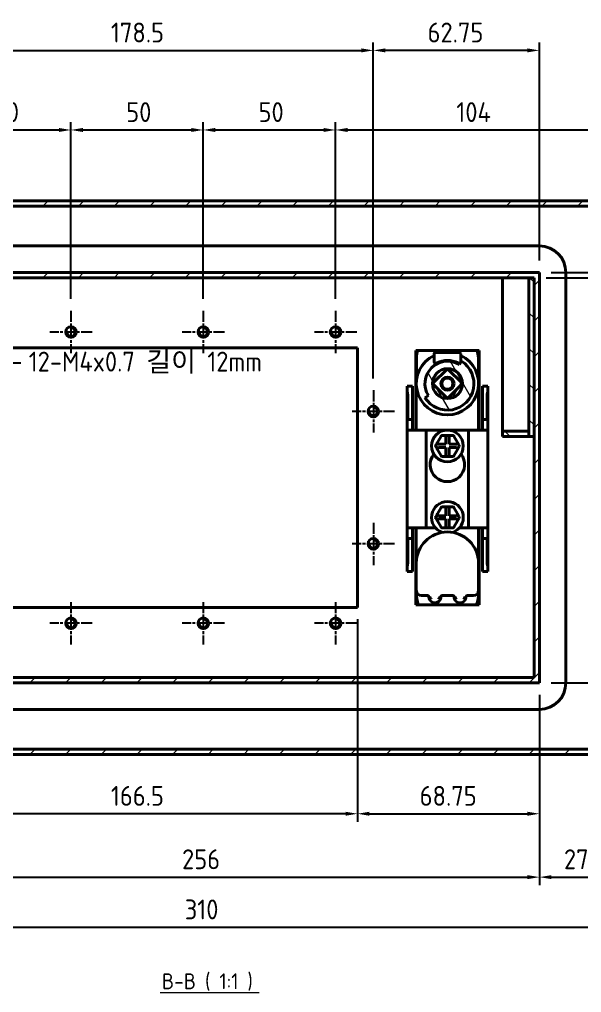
# Model space of a CAD drawing. Header units: millimetres. Extents: x 0 to 2523, y 0 to 1782.
# Drawn here: x 2054.5 to 2266.9, y 931.2 to 1298.7 of the extents above; entities that cross this region are included whole.
import ezdxf

# ---------------------------------------------------------------- set-up
doc = ezdxf.new("R2010")
doc.units = ezdxf.units.MM
doc.header["$LTSCALE"] = 3
doc.linetypes.add('CHAIN', pattern=[0.3543, 0.2362, -0.0295, 0.0591, -0.0295])
for name, color, linetype, lineweight in [('가시적인 것(ISO)', 3, 'Continuous', 40), ('가시적인 좁은 것(ISO)', 3, 'Continuous', 35), ('기호(ISO)', 5, 'Continuous', 25), ('중심 표식(ISO)', 1, 'Continuous', 25), ('치수(ISO)', 2, 'Continuous', 25), ('해치(ISO)', 7, 'Continuous', 18)]:
    doc.layers.add(name, color=color, linetype=linetype, lineweight=lineweight)
doc.styles.add('치수 텍스트_PSTEK_POSCO', font='isocp.shx')
doc.styles.add('텍스트 스타일512', font='isocp.shx')
doc.dimstyles.new('치수_PSTEK_POSCO', dxfattribs={"dimscale": 3, "dimtxt": 2.5, "dimasz": 1.5, "dimexe": 1, "dimexo": 1.5, "dimgap": 1, "dimtad": 1, "dimrnd": 1e-08, "dimdsep": 46, "dimtxsty": '치수 텍스트_PSTEK_POSCO', "dimcen": 0.09, "dimdle": 10, "dimclrd": 7, "dimclre": 7, "dimclrt": 2, "dimadec": 1, "dimazin": 2, "dimtfac": 1, "dimtmove": 0, "dimatfit": 3, "dimfxl": 0, "dimtolj": 1, "dimlwd": -1, "dimlwe": -1, "dimarcsym": 0})
doc.dimstyles.new('치수_PSTEK_POSCO$7', dxfattribs={"dimscale": 3, "dimtxt": 2.5, "dimasz": 2.5, "dimexe": 1, "dimexo": 1.5, "dimgap": 1, "dimtad": 1, "dimrnd": 1e-08, "dimdsep": 46, "dimtxsty": '치수 텍스트_PSTEK_POSCO', "dimcen": 0.09, "dimdle": 10, "dimclrd": 7, "dimclre": 7, "dimclrt": 2, "dimadec": 1, "dimazin": 2, "dimtfac": 1, "dimtmove": 0, "dimatfit": 3, "dimfxl": 0, "dimtolj": 1, "dimlwd": -1, "dimlwe": -1, "dimarcsym": 0})
pattern_1 = [(59.99998, (0, 0), (-8.24889, 4.762503), [])]
pattern_2 = [(135.0002, (0, 0), (-6.735167, -6.735217), [])]

# ---------------------------------------------------------------- blocks, each defined once
blk = doc.blocks.new('*D66')
at = {"layer": 'Defpoints', "color": 0, "transparency": 16777216}
for p in [(2073.97, 1257), (2023.97, 1188.69), (2073.97, 1188.69)]:
    blk.add_point(p, dxfattribs=at)
at = {"layer": '치수(ISO)', "color": 7, "transparency": 16777216}
for p, q in [((2023.97, 1193.19), (2023.97, 1260)), ((2028.47, 1257), (2069.47, 1257)), ((2073.97, 1193.19), (2073.97, 1260))]:
    blk.add_line(p, q, dxfattribs=at)
for points in [[(2028.47, 1257.75), (2028.47, 1256.25), (2023.97, 1257)], [(2069.47, 1257.75), (2069.47, 1256.25), (2073.97, 1257)]]:
    blk.add_solid(points, dxfattribs=at)
at = {"layer": '치수(ISO)', "color": 2, "transparency": 16777216, "insert": (2044.84, 1263.75), "char_height": 7.5, "attachment_point": 4, "style": '치수 텍스트_PSTEK_POSCO'}
blk.add_mtext('\\A1;50', dxfattribs=at)
blk = doc.blocks.new('*D67')
at = {"layer": 'Defpoints', "color": 0, "transparency": 16777216}
for p in [(2123.97, 1257), (2073.97, 1188.69), (2123.97, 1188.69)]:
    blk.add_point(p, dxfattribs=at)
at = {"layer": '치수(ISO)', "color": 7, "transparency": 16777216}
for p, q in [((2073.97, 1193.19), (2073.97, 1260)), ((2078.47, 1257), (2119.47, 1257)), ((2123.97, 1193.19), (2123.97, 1260))]:
    blk.add_line(p, q, dxfattribs=at)
for points in [[(2078.47, 1257.75), (2078.47, 1256.25), (2073.97, 1257)], [(2119.47, 1257.75), (2119.47, 1256.25), (2123.97, 1257)]]:
    blk.add_solid(points, dxfattribs=at)
at = {"layer": '치수(ISO)', "color": 2, "transparency": 16777216, "insert": (2094.84, 1263.75), "char_height": 7.5, "attachment_point": 4, "style": '치수 텍스트_PSTEK_POSCO'}
blk.add_mtext('\\A1;50', dxfattribs=at)
blk = doc.blocks.new('*D68')
at = {"layer": 'Defpoints', "color": 0, "transparency": 16777216}
for p in [(2173.97, 1257), (2123.97, 1188.69), (2173.97, 1188.69)]:
    blk.add_point(p, dxfattribs=at)
at = {"layer": '치수(ISO)', "color": 7, "transparency": 16777216}
for p, q in [((2123.97, 1193.19), (2123.97, 1260)), ((2128.47, 1257), (2169.47, 1257)), ((2173.97, 1193.19), (2173.97, 1260))]:
    blk.add_line(p, q, dxfattribs=at)
for points in [[(2128.47, 1257.75), (2128.47, 1256.25), (2123.97, 1257)], [(2169.47, 1257.75), (2169.47, 1256.25), (2173.97, 1257)]]:
    blk.add_solid(points, dxfattribs=at)
at = {"layer": '치수(ISO)', "color": 2, "transparency": 16777216, "insert": (2144.84, 1263.75), "char_height": 7.5, "attachment_point": 4, "style": '치수 텍스트_PSTEK_POSCO'}
blk.add_mtext('\\A1;50', dxfattribs=at)
blk = doc.blocks.new('*D69')
at = {"layer": 'Defpoints', "color": 0, "transparency": 16777216}
for p in [(2277.97, 1257), (2277.97, 1230.19), (2173.97, 1188.69)]:
    blk.add_point(p, dxfattribs=at)
at = {"layer": '치수(ISO)', "color": 7, "transparency": 16777216}
for p, q in [((2173.97, 1193.19), (2173.97, 1260)), ((2178.47, 1257), (2273.47, 1257)), ((2277.97, 1234.69), (2277.97, 1260))]:
    blk.add_line(p, q, dxfattribs=at)
for points in [[(2178.47, 1257.75), (2178.47, 1256.25), (2173.97, 1257)], [(2273.47, 1257.75), (2273.47, 1256.25), (2277.97, 1257)]]:
    blk.add_solid(points, dxfattribs=at)
at = {"layer": '치수(ISO)', "color": 2, "transparency": 16777216, "insert": (2219.6, 1263.75), "char_height": 7.5, "attachment_point": 4, "style": '치수 텍스트_PSTEK_POSCO'}
blk.add_mtext('\\A1;104', dxfattribs=at)
blk = doc.blocks.new('*D72')
at = {"layer": 'Defpoints', "color": 0, "transparency": 16777216}
for p in [(1994.97, 1048.19), (2250.97, 1048.19), (2250.97, 974.82)]:
    blk.add_point(p, dxfattribs=at)
at = {"layer": '치수(ISO)', "color": 7, "transparency": 16777216}
for p, q in [((1994.97, 1043.69), (1994.97, 971.82)), ((2250.97, 1043.69), (2250.97, 971.82)), ((1999.47, 974.82), (2246.47, 974.82))]:
    blk.add_line(p, q, dxfattribs=at)
for points in [[(1999.47, 975.57), (1999.47, 974.07), (1994.97, 974.82)], [(2246.47, 975.57), (2246.47, 974.07), (2250.97, 974.82)]]:
    blk.add_solid(points, dxfattribs=at)
at = {"layer": '치수(ISO)', "color": 2, "transparency": 16777216, "insert": (2115.94, 981.57), "char_height": 7.5, "attachment_point": 4, "style": '치수 텍스트_PSTEK_POSCO'}
blk.add_mtext('\\A1;256', dxfattribs=at)
blk = doc.blocks.new('*D73')
at = {"layer": 'Defpoints', "color": 0, "transparency": 16777216}
for p in [(2250.97, 1048.19), (2277.97, 1021.19), (2277.97, 974.82)]:
    blk.add_point(p, dxfattribs=at)
at = {"layer": '치수(ISO)', "color": 7, "transparency": 16777216}
for p, q in [((2250.97, 1043.69), (2250.97, 971.82)), ((2277.97, 1016.69), (2277.97, 971.82)), ((2255.47, 974.82), (2273.47, 974.82))]:
    blk.add_line(p, q, dxfattribs=at)
for points in [[(2255.47, 975.57), (2255.47, 974.07), (2250.97, 974.82)], [(2273.47, 975.57), (2273.47, 974.07), (2277.97, 974.82)]]:
    blk.add_solid(points, dxfattribs=at)
at = {"layer": '치수(ISO)', "color": 2, "transparency": 16777216, "insert": (2260.25, 981.57), "char_height": 7.5, "attachment_point": 4, "style": '치수 텍스트_PSTEK_POSCO'}
blk.add_mtext('\\A1;27', dxfattribs=at)
blk = doc.blocks.new('*D74')
at = {"layer": 'Defpoints', "color": 0, "transparency": 16777216}
for p in [(2188.22, 1287.06), (2009.72, 1158.69), (2188.22, 1158.69)]:
    blk.add_point(p, dxfattribs=at)
at = {"layer": '치수(ISO)', "color": 7, "transparency": 16777216}
for p, q in [((2009.72, 1163.19), (2009.72, 1290.06)), ((2188.22, 1163.19), (2188.22, 1290.06)), ((2014.22, 1287.06), (2183.72, 1287.06))]:
    blk.add_line(p, q, dxfattribs=at)
for points in [[(2014.22, 1287.81), (2014.22, 1286.31), (2009.72, 1287.06)], [(2183.72, 1287.81), (2183.72, 1286.31), (2188.22, 1287.06)]]:
    blk.add_solid(points, dxfattribs=at)
at = {"layer": '치수(ISO)', "color": 2, "transparency": 16777216, "insert": (2089.07, 1293.81), "char_height": 7.5, "attachment_point": 4, "style": '치수 텍스트_PSTEK_POSCO'}
blk.add_mtext('\\A1;178.5', dxfattribs=at)
blk = doc.blocks.new('*D75')
at = {"layer": 'Defpoints', "color": 0, "transparency": 16777216}
for p in [(2188.22, 1287.06), (2250.97, 1203.19), (2188.22, 1158.69)]:
    blk.add_point(p, dxfattribs=at)
at = {"layer": '치수(ISO)', "color": 7, "transparency": 16777216}
for p, q in [((2188.22, 1163.19), (2188.22, 1290.06)), ((2250.97, 1207.69), (2250.97, 1290.06)), ((2246.47, 1287.06), (2192.72, 1287.06))]:
    blk.add_line(p, q, dxfattribs=at)
for points in [[(2192.72, 1287.81), (2192.72, 1286.31), (2188.22, 1287.06)], [(2246.47, 1287.81), (2246.47, 1286.31), (2250.97, 1287.06)]]:
    blk.add_solid(points, dxfattribs=at)
at = {"layer": '치수(ISO)', "color": 2, "transparency": 16777216, "insert": (2208.72, 1293.82), "char_height": 7.5, "attachment_point": 4, "style": '치수 텍스트_PSTEK_POSCO'}
blk.add_mtext('\\A1;62.75', dxfattribs=at)
blk = doc.blocks.new('*D76')
at = {"layer": 'Defpoints', "color": 0, "transparency": 16777216}
for p in [(2015.72, 1076.69), (2182.22, 1076.69), (2015.72, 998.76)]:
    blk.add_point(p, dxfattribs=at)
at = {"layer": '치수(ISO)', "color": 7, "transparency": 16777216}
for p, q in [((2015.72, 1072.19), (2015.72, 995.76)), ((2182.22, 1072.19), (2182.22, 995.76)), ((2177.72, 998.76), (2020.22, 998.76))]:
    blk.add_line(p, q, dxfattribs=at)
for points in [[(2020.22, 999.51), (2020.22, 998.01), (2015.72, 998.76)], [(2177.72, 999.51), (2177.72, 998.01), (2182.22, 998.76)]]:
    blk.add_solid(points, dxfattribs=at)
at = {"layer": '치수(ISO)', "color": 2, "transparency": 16777216, "insert": (2089.07, 1005.51), "char_height": 7.5, "attachment_point": 4, "style": '치수 텍스트_PSTEK_POSCO'}
blk.add_mtext('\\A1;166.5', dxfattribs=at)
blk = doc.blocks.new('*D77')
at = {"layer": 'Defpoints', "color": 0, "transparency": 16777216}
for p in [(2182.22, 1076.69), (2250.97, 1048.19), (2250.97, 998.76)]:
    blk.add_point(p, dxfattribs=at)
at = {"layer": '치수(ISO)', "color": 7, "transparency": 16777216}
for p, q in [((2182.22, 1072.19), (2182.22, 995.76)), ((2250.97, 1043.69), (2250.97, 995.76)), ((2186.72, 998.76), (2246.47, 998.76))]:
    blk.add_line(p, q, dxfattribs=at)
for points in [[(2186.72, 999.51), (2186.72, 998.01), (2182.22, 998.76)], [(2246.47, 999.51), (2246.47, 998.01), (2250.97, 998.76)]]:
    blk.add_solid(points, dxfattribs=at)
at = {"layer": '치수(ISO)', "color": 2, "transparency": 16777216, "insert": (2205.72, 1005.51), "char_height": 7.5, "attachment_point": 4, "style": '치수 텍스트_PSTEK_POSCO'}
blk.add_mtext('\\A1;68.75', dxfattribs=at)
blk = doc.blocks.new('*D78')
at = {"layer": 'Defpoints', "color": 0, "transparency": 16777216}
for p in [(1967.97, 1021.19), (2277.97, 1021.19), (2277.97, 955.87)]:
    blk.add_point(p, dxfattribs=at)
at = {"layer": '치수(ISO)', "color": 7, "transparency": 16777216}
for p, q in [((1967.97, 1016.69), (1967.97, 952.87)), ((2277.97, 1016.69), (2277.97, 952.87)), ((1972.47, 955.87), (2273.47, 955.87))]:
    blk.add_line(p, q, dxfattribs=at)
for points in [[(1972.47, 956.62), (1972.47, 955.12), (1967.97, 955.87)], [(2273.47, 956.62), (2273.47, 955.12), (2277.97, 955.87)]]:
    blk.add_solid(points, dxfattribs=at)
at = {"layer": '치수(ISO)', "color": 2, "transparency": 16777216, "insert": (2116.97, 962.62), "char_height": 7.5, "attachment_point": 4, "style": '치수 텍스트_PSTEK_POSCO'}
blk.add_mtext('\\A1;310', dxfattribs=at)
blk = doc.blocks.new('*D79')
at = {"layer": 'Defpoints', "color": 0, "transparency": 16777216}
for p in [(2250.97, 1203.19), (2313.27, 1203.19), (2250.97, 1048.19)]:
    blk.add_point(p, dxfattribs=at)
at = {"layer": '치수(ISO)', "color": 7, "transparency": 16777216}
for p, q in [((2255.47, 1203.19), (2316.27, 1203.19)), ((2313.27, 1052.69), (2313.27, 1198.69)), ((2255.47, 1048.19), (2316.27, 1048.19))]:
    blk.add_line(p, q, dxfattribs=at)
for points in [[(2312.52, 1198.69), (2314.02, 1198.69), (2313.27, 1203.19)], [(2312.52, 1052.69), (2314.02, 1052.69), (2313.27, 1048.19)]]:
    blk.add_solid(points, dxfattribs=at)
at = {"layer": '치수(ISO)', "color": 2, "transparency": 16777216, "insert": (2306.52, 1119.53), "char_height": 7.5, "attachment_point": 4, "rotation": 90, "style": '치수 텍스트_PSTEK_POSCO'}
blk.add_mtext('\\A1;155', dxfattribs=at)
blk = doc.blocks.new('*D80')
at = {"layer": 'Defpoints', "color": 0, "transparency": 16777216}
for p in [(2250.97, 1203.19), (2248.97, 1201.19), (2303.83, 1201.19)]:
    blk.add_point(p, dxfattribs=at)
at = {"layer": '치수(ISO)', "color": 7, "transparency": 16777216}
for p, q in [((2303.83, 1207.69), (2303.83, 1221.83)), ((2255.47, 1203.19), (2306.83, 1203.19)), ((2303.83, 1201.19), (2303.83, 1203.19)), ((2253.47, 1201.19), (2306.83, 1201.19)), ((2303.83, 1196.69), (2303.83, 1192.19))]:
    blk.add_line(p, q, dxfattribs=at)
for points in [[(2303.08, 1207.69), (2304.58, 1207.69), (2303.83, 1203.19)], [(2303.08, 1196.69), (2304.58, 1196.69), (2303.83, 1201.19)]]:
    blk.add_solid(points, dxfattribs=at)
at = {"layer": '치수(ISO)', "color": 2, "transparency": 16777216, "insert": (2297.08, 1215.19), "char_height": 7.5, "attachment_point": 4, "rotation": 90, "style": '치수 텍스트_PSTEK_POSCO'}
blk.add_mtext('\\A1;2', dxfattribs=at)

msp = doc.modelspace()

# ---------------------------------------------------------------- hatches: boundary and pattern name
at = {"layer": '해치(ISO)'}
h = msp.add_hatch(dxfattribs=at)
h.set_pattern_fill('ANSI31', color=256, scale=76.2, style=0)
h.set_pattern_definition([(45, (0, 0), (-6.735192, 6.735192), [])])
h.paths.add_polyline_path([(2277.9724, 1021.1876), (2277.9724, 1230.1876), (1967.9724, 1230.1876), (1967.9724, 1021.1876), (1990.5152, 1021.1876), (1990.5152, 1011.1876), (1994.7467, 1011.1876), (1994.7467, 1021.1876), (2001.198, 1021.1876), (2001.198, 1011.1876), (2005.4295, 1011.1876), (2005.4295, 1021.1876)])
h.paths.add_polyline_path([(1969.9724, 1023.1876), (1969.9724, 1228.1876), (2275.9724, 1228.1876), (2275.9724, 1023.1876)], flags=0)
h.paths.add_polyline_path([(2250.9724, 1048.1876), (2250.9724, 1203.1876), (1994.9724, 1203.1876), (1994.9724, 1048.1876)])
h.paths.add_polyline_path([(1996.9724, 1050.1876), (1996.9724, 1201.1876), (2246.9624, 1201.1876), (2248.9674, 1201.1876), (2248.9724, 1201.1876), (2248.9724, 1050.1876)], flags=0)
h = msp.add_hatch(dxfattribs=at)
h.set_pattern_fill('ANSI31', color=256, scale=76.2, angle=90.00021, style=0)
h.set_pattern_definition(pattern_2)
h.paths.add_polyline_path([(2246.9624, 1201.1876), (2246.9624, 1143.1876), (2246.9624, 1141.1876), (2248.9674, 1141.1876), (2248.9674, 1201.1876)])
h = msp.add_hatch(dxfattribs=at)
h.set_pattern_fill('ANSI31', color=256, scale=76.2, angle=75.000175, style=0)
h.set_pattern_definition([(120.00018, (0, 0), (-8.248877, -4.762525), [])])
edge = h.paths.add_edge_path()
edge.add_line((2221.5216, 1169.6681), (2220.7267, 1168.3961))
edge.add_ellipse((2216.2224, 1161.1876), major_axis=(4.5043, 7.2084), ratio=1, start_angle=0, end_angle=154)
edge.add_line((2209.014, 1156.6833), (2207.7419, 1155.8885))
edge.add_ellipse((2216.2224, 1161.1876), major_axis=(-8.4805, -5.2992), ratio=1, start_angle=0, end_angle=206)
h.paths.add_polyline_path([(2216.2224, 1166.8445), (2216.2248, 1166.842), (2221.8767, 1161.1901), (2221.8792, 1161.1876), (2221.8767, 1161.1852), (2216.2248, 1155.5333), (2216.2224, 1155.5308), (2216.2199, 1155.5333), (2210.568, 1161.1852), (2210.5655, 1161.1876), (2210.568, 1161.1901), (2216.2199, 1166.842)], flags=0)
h = msp.add_hatch(dxfattribs=at)
h.set_pattern_fill('ANSI31', color=256, scale=76.2, angle=14.999978, style=0)
h.set_pattern_definition(pattern_1)
edge = h.paths.add_edge_path()
edge.add_ellipse((2216.2224, 1161.1876), major_axis=(0, 5.6544), ratio=1, start_angle=0, end_angle=0.025015)
edge.add_ellipse((2216.2224, 1161.1876), major_axis=(-0.0025, 5.6544), ratio=1, start_angle=0, end_angle=89.94997)
edge.add_ellipse((2216.2224, 1161.1876), major_axis=(-5.6544, 0.0025), ratio=1, start_angle=0, end_angle=0.05003)
edge.add_ellipse((2216.2224, 1161.1876), major_axis=(-5.6544, -0.0025), ratio=1, start_angle=0, end_angle=89.94997)
edge.add_ellipse((2216.2224, 1161.1876), major_axis=(-0.0025, -5.6544), ratio=1, start_angle=0, end_angle=0.05003)
edge.add_ellipse((2216.2224, 1161.1876), major_axis=(0.0025, -5.6544), ratio=1, start_angle=0, end_angle=89.94997)
edge.add_ellipse((2216.2224, 1161.1876), major_axis=(5.6544, -0.0025), ratio=1, start_angle=0, end_angle=0.05003)
edge.add_ellipse((2216.2224, 1161.1876), major_axis=(5.6544, 0.0025), ratio=1, start_angle=0, end_angle=89.94997)
edge.add_ellipse((2216.2224, 1161.1876), major_axis=(0.0025, 5.6544), ratio=1, start_angle=0, end_angle=0.025015)
edge = h.paths.add_edge_path(flags=0)
edge.add_ellipse((2216.2224, 1161.1876), major_axis=(2.1, 0), ratio=1, start_angle=0, end_angle=360)
h = msp.add_hatch(dxfattribs=at)
h.set_pattern_fill('ANSI31', color=256, scale=76.2, angle=14.999978, style=0)
h.set_pattern_definition(pattern_1)
edge = h.paths.add_edge_path()
edge.add_ellipse((2216.2224, 1161.1876), major_axis=(-2.5, 0), ratio=1, start_angle=0, end_angle=360)
h = msp.add_hatch(dxfattribs=at)
h.set_pattern_fill('ANSI31', color=256, scale=76.2, angle=90.00021, style=0)
h.set_pattern_definition(pattern_2)
h.paths.add_polyline_path([(2246.9624, 1141.1876), (2246.9624, 1143.1876), (2236.9724, 1143.1876), (2236.9724, 1141.1876)])

# ---------------------------------------------------------------- linework, layer by layer
at = {"layer": '가시적인 것(ISO)'}
for p, q in [((2277.9724, 1230.1876), (1967.9724, 1230.1876)), ((1969.9724, 1228.1876), (2275.9724, 1228.1876)), ((2250.9724, 1213.1876), (1994.9724, 1213.1876)), ((2250.9724, 1203.1876), (1994.9724, 1203.1876)), ((2250.9724, 1048.1876), (2250.9724, 1203.1876)), ((2260.9724, 1048.1876), (2260.9724, 1203.1876)), ((1996.9724, 1201.1876), (2248.9724, 1201.1876)), ((2236.9724, 1201.1876), (2236.9724, 1143.1876)), ((2246.9624, 1201.1876), (2246.9624, 1141.1876)), ((2248.9674, 1201.1876), (2246.9624, 1201.1876)), ((2248.9674, 1141.1876), (2248.9674, 1201.1876)), ((2248.9724, 1201.1876), (2248.9724, 1050.1876)), ((2015.7224, 1174.6876), (2182.2224, 1174.6876)), ((2182.2224, 1174.6876), (2182.2224, 1076.6876)), ((2204.2224, 1143.6876), (2204.2224, 1173.6876)), ((2204.2224, 1173.6876), (2228.2224, 1173.6876)), ((2211.2224, 1172.461), (2211.2224, 1169.461)), ((2220.7224, 1172.961), (2211.7224, 1172.961)), ((2221.2224, 1169.461), (2221.2224, 1172.461)), ((2228.2224, 1173.6876), (2228.2224, 1143.6876)), ((2204.5024, 1171.0726), (2204.5024, 1162.3067)), ((2211.7224, 1168.961), (2212.0335, 1168.961)), ((2220.4112, 1168.961), (2220.7224, 1168.961)), ((2221.5216, 1169.6681), (2220.7267, 1168.3961)), ((2227.9424, 1162.3067), (2227.9424, 1171.0726)), ((2210.5655, 1161.1876), (2216.2224, 1166.8445)), ((2216.2224, 1166.8445), (2221.8792, 1161.1876)), ((2200.9724, 1160.1876), (2202.9724, 1160.1876)), ((2200.9724, 1158.8334), (2200.9724, 1160.1876)), ((2200.9724, 1158.8334), (2200.9724, 1147.4197)), ((2202.9724, 1160.1876), (2202.9724, 1156.1876)), ((2204.4491, 1161.1876), (2204.4491, 1143.6876)), ((2216.2224, 1155.5308), (2210.5655, 1161.1876)), ((2221.8792, 1161.1876), (2216.2224, 1155.5308)), ((2227.9957, 1143.6876), (2227.9957, 1161.1876)), ((2229.4724, 1160.1876), (2231.4724, 1160.1876)), ((2229.4724, 1156.1876), (2229.4724, 1160.1876)), ((2231.4724, 1158.8334), (2231.4724, 1160.1876)), ((2231.4724, 1158.8334), (2231.4724, 1147.4197)), ((2201.2403, 1156.1876), (2201.2403, 1147.6876)), ((2202.9724, 1147.6876), (2202.9724, 1156.1876)), ((2209.014, 1156.6833), (2207.7419, 1155.8885)), ((2229.4724, 1147.6876), (2229.4724, 1156.1876)), ((2231.2044, 1156.1876), (2231.2044, 1147.6876)), ((2200.9724, 1143.9556), (2200.9724, 1147.4197)), ((2201.2403, 1147.6876), (2202.9724, 1147.6876)), ((2202.9724, 1143.6876), (2202.9724, 1147.6876)), ((2229.4724, 1147.6876), (2229.4724, 1143.6876)), ((2229.4724, 1147.6876), (2231.2044, 1147.6876)), ((2231.4724, 1143.9556), (2231.4724, 1147.4197)), ((2200.9724, 1143.9556), (2200.9724, 1106.4197)), ((2201.2403, 1143.6876), (2202.9724, 1143.6876)), ((2204.135, 1143.6876), (2202.9724, 1143.6876)), ((2204.135, 1143.6876), (2205.5599, 1143.6876)), ((2208.2224, 1143.6876), (2205.5599, 1143.6876)), ((2224.2224, 1143.6876), (2208.2224, 1143.6876)), ((2208.2224, 1143.6876), (2208.2224, 1106.6876)), ((2226.8848, 1143.6876), (2224.2224, 1143.6876)), ((2224.2224, 1143.6876), (2224.2224, 1106.6876)), ((2226.8848, 1143.6876), (2228.3097, 1143.6876)), ((2229.4724, 1143.6876), (2228.3097, 1143.6876)), ((2229.4724, 1143.6876), (2231.2044, 1143.6876)), ((2231.4724, 1143.9556), (2231.4724, 1106.4197)), ((2246.9624, 1143.1876), (2236.9724, 1143.1876)), ((2236.9724, 1143.1876), (2236.9724, 1141.1876)), ((2246.9624, 1141.1876), (2246.9624, 1143.1876)), ((2213.7975, 1141.3776), (2212.4407, 1139.0276)), ((2215.1224, 1141.6276), (2214.2305, 1141.6276)), ((2215.1224, 1141.6276), (2217.3224, 1141.6276)), ((2215.6224, 1138.2776), (2215.6224, 1141.1276)), ((2216.8224, 1141.1276), (2216.8224, 1138.2776)), ((2218.2142, 1141.6276), (2217.3224, 1141.6276)), ((2220.004, 1139.0276), (2218.6472, 1141.3776)), ((2236.9724, 1141.1876), (2246.9624, 1141.1876)), ((2246.9624, 1141.1876), (2248.9674, 1141.1876)), ((2211.8056, 1137.9276), (2212.4407, 1139.0276)), ((2212.4407, 1136.3276), (2211.8056, 1137.4276)), ((2212.4407, 1136.3276), (2213.7975, 1133.9776)), ((2212.8737, 1138.2776), (2215.6224, 1138.2776)), ((2215.6224, 1137.0776), (2212.8737, 1137.0776)), ((2215.1224, 1138.7776), (2215.6224, 1138.2776)), ((2215.1224, 1136.5776), (2215.6224, 1137.0776)), ((2215.6224, 1134.2276), (2215.6224, 1137.0776)), ((2217.3224, 1138.7776), (2216.8224, 1138.2776)), ((2216.8224, 1138.2776), (2219.571, 1138.2776)), ((2217.3224, 1136.5776), (2216.8224, 1137.0776)), ((2216.8224, 1137.0776), (2216.8224, 1133.7276)), ((2219.571, 1137.0776), (2216.8224, 1137.0776)), ((2218.6472, 1133.9776), (2220.004, 1136.3276)), ((2220.004, 1139.0276), (2220.6391, 1137.9276)), ((2220.6391, 1137.4276), (2220.004, 1136.3276)), ((2214.2305, 1133.7276), (2215.1224, 1133.7276)), ((2216.8224, 1133.7276), (2215.1224, 1133.7276)), ((2216.8224, 1133.7276), (2217.3224, 1133.7276)), ((2217.3224, 1133.7276), (2217.9255, 1133.7276)), ((2217.9255, 1133.7276), (2218.2142, 1133.7276)), ((2213.7975, 1114.3776), (2212.4407, 1112.0276)), ((2215.1224, 1114.6276), (2214.2305, 1114.6276)), ((2215.1224, 1114.6276), (2217.3224, 1114.6276)), ((2215.6224, 1111.2776), (2215.6224, 1114.1276)), ((2216.8224, 1114.1276), (2216.8224, 1111.2776)), ((2218.2142, 1114.6276), (2217.3224, 1114.6276)), ((2220.004, 1112.0276), (2218.6472, 1114.3776)), ((2211.8056, 1110.9276), (2212.4407, 1112.0276)), ((2212.4407, 1109.3276), (2211.8056, 1110.4276)), ((2212.8737, 1111.2776), (2215.6224, 1111.2776)), ((2215.6224, 1110.0776), (2212.8737, 1110.0776)), ((2215.1224, 1111.7776), (2215.6224, 1111.2776)), ((2215.1224, 1109.5776), (2215.6224, 1110.0776)), ((2215.6224, 1107.2276), (2215.6224, 1110.0776)), ((2217.3224, 1111.7776), (2216.8224, 1111.2776)), ((2216.8224, 1111.2776), (2219.571, 1111.2776)), ((2217.3224, 1109.5776), (2216.8224, 1110.0776)), ((2216.8224, 1110.0776), (2216.8224, 1106.7276)), ((2219.571, 1110.0776), (2216.8224, 1110.0776)), ((2220.004, 1112.0276), (2220.6391, 1110.9276)), ((2220.6391, 1110.4276), (2220.004, 1109.3276)), ((2200.9724, 1102.9556), (2200.9724, 1106.4197)), ((2201.2403, 1106.6876), (2202.9724, 1106.6876)), ((2202.9724, 1102.6876), (2202.9724, 1106.6876)), ((2204.135, 1106.6876), (2202.9724, 1106.6876)), ((2204.135, 1106.6876), (2205.5599, 1106.6876)), ((2204.2224, 1077.6876), (2204.2224, 1106.6876)), ((2204.4491, 1106.6876), (2204.4491, 1093.4091)), ((2205.5599, 1106.6876), (2208.2224, 1106.6876)), ((2208.2224, 1106.6876), (2211.7413, 1106.6876)), ((2212.4407, 1109.3276), (2213.7975, 1106.9776)), ((2214.2305, 1106.7276), (2215.1224, 1106.7276)), ((2216.8224, 1106.7276), (2215.1224, 1106.7276)), ((2216.8224, 1106.7276), (2217.3224, 1106.7276)), ((2217.3224, 1106.7276), (2217.9255, 1106.7276)), ((2217.9255, 1106.7276), (2218.2142, 1106.7276)), ((2218.6472, 1106.9776), (2220.004, 1109.3276)), ((2224.2224, 1106.6876), (2220.7034, 1106.6876)), ((2224.2224, 1106.6876), (2226.8848, 1106.6876)), ((2226.8848, 1106.6876), (2228.3097, 1106.6876)), ((2227.9957, 1093.4091), (2227.9957, 1106.6876)), ((2228.2224, 1106.6876), (2228.2224, 1077.6876)), ((2229.4724, 1106.6876), (2228.3097, 1106.6876)), ((2229.4724, 1106.6876), (2229.4724, 1102.6876)), ((2229.4724, 1106.6876), (2231.2044, 1106.6876)), ((2231.4724, 1102.9556), (2231.4724, 1106.4197)), ((2200.9724, 1102.9556), (2200.9724, 1091.5419)), ((2201.2403, 1102.6876), (2202.9724, 1102.6876)), ((2201.2403, 1102.6876), (2201.2403, 1094.1876)), ((2202.9724, 1094.1876), (2202.9724, 1102.6876)), ((2229.4724, 1094.1876), (2229.4724, 1102.6876)), ((2229.4724, 1102.6876), (2231.2044, 1102.6876)), ((2231.2044, 1102.6876), (2231.2044, 1094.1876)), ((2231.4724, 1102.9556), (2231.4724, 1091.5419)), ((2200.9724, 1090.1876), (2200.9724, 1091.5419)), ((2202.9724, 1094.1876), (2202.9724, 1090.1876)), ((2204.4491, 1093.4091), (2204.4491, 1083.1527)), ((2227.9957, 1083.1527), (2227.9957, 1093.4091)), ((2229.4724, 1090.1876), (2229.4724, 1094.1876)), ((2231.4724, 1090.1876), (2231.4724, 1091.5419)), ((2200.9724, 1090.1876), (2202.9724, 1090.1876)), ((2229.4724, 1090.1876), (2231.4724, 1090.1876)), ((2204.5024, 1082.6941), (2204.5024, 1082.1357)), ((2206.4491, 1081.1527), (2208.7224, 1081.1527)), ((2209.2224, 1080.6527), (2209.2224, 1080.2674)), ((2213.7224, 1080.2674), (2213.7224, 1080.6527)), ((2214.2224, 1081.1527), (2218.2224, 1081.1527)), ((2218.7224, 1080.6527), (2218.7224, 1080.2674)), ((2223.2224, 1080.2674), (2223.2224, 1080.6527)), ((2223.7224, 1081.1527), (2225.9957, 1081.1527)), ((2227.9424, 1082.1357), (2227.9424, 1082.6941)), ((2228.2224, 1077.6876), (2204.2224, 1077.6876)), ((2182.2224, 1076.6876), (2015.7224, 1076.6876)), ((1994.9724, 1048.1876), (2250.9724, 1048.1876)), ((2248.9724, 1050.1876), (1996.9724, 1050.1876)), ((1994.9724, 1038.1876), (2250.9724, 1038.1876)), ((2275.9724, 1023.1876), (1969.9724, 1023.1876)), ((2005.4295, 1021.1876), (2277.9724, 1021.1876))]:
    msp.add_line(p, q, dxfattribs=at)
for centre, radius in [((2073.9724, 1180.6876), 2), ((2123.9724, 1180.6876), 2), ((2173.9724, 1180.6876), 2), ((2216.2224, 1161.1876), 5.6544), ((2216.2224, 1161.1876), 2.5), ((2216.2224, 1161.1876), 2.1), ((2188.2224, 1150.6876), 2), ((2216.2224, 1137.6776), 6), ((2188.2224, 1100.6876), 2), ((2073.9724, 1070.6876), 2), ((2123.9724, 1070.6876), 2), ((2173.9724, 1070.6876), 2)]:
    msp.add_circle(centre, radius, dxfattribs=at)
for centre, radius, start, end in [((2250.9724, 1203.1876), 10, 0, 90), ((2216.2224, 1170.149), 11.7563, 162.482564, 175.494407), ((2211.7224, 1172.461), 0.5, 90, 180), ((2220.7224, 1172.461), 0.5, 0, 90), ((2216.2224, 1170.149), 11.7563, 4.505593, 17.517436), ((2216.2224, 1161.1876), 11.7733, 115.131018, 64.868982), ((2216.2224, 1161.1876), 8.5, 58, 212), ((2216.2224, 1161.1876), 10, 212, 58), ((2211.7224, 1169.461), 0.5, 180, 270), ((2212.0335, 1169.461), 0.5, 270, 296.853607), ((2216.2224, 1161.1876), 8.7733, 63.146393, 116.853607), ((2220.4112, 1169.461), 0.5, 243.146393, 270), ((2220.7224, 1169.461), 0.5, 270, 0), ((2214.2305, 1141.1276), 0.5, 90, 150), ((2215.1224, 1141.1276), 0.5, 0, 90), ((2217.3224, 1141.1276), 0.5, 90, 180), ((2218.2142, 1141.1276), 0.5, 30, 90), ((2212.2386, 1137.6776), 0.5, 150, 210), ((2212.8737, 1138.7776), 0.5, 150, 270), ((2212.8737, 1136.5776), 0.5, 90, 210), ((2219.571, 1138.7776), 0.5, 270, 30), ((2219.571, 1136.5776), 0.5, 330, 90), ((2220.2061, 1137.6776), 0.5, 330, 30), ((2216.2224, 1130.6876), 6.5, 142.665168, 37.334832), ((2214.2305, 1134.2276), 0.5, 210, 270), ((2215.1224, 1134.2276), 0.5, 270, 0), ((2216.2224, 1110.6776), 6, 289.287396, 250.712604), ((2214.2305, 1114.1276), 0.5, 90, 150), ((2215.1224, 1114.1276), 0.5, 0, 90), ((2217.3224, 1114.1276), 0.5, 90, 180), ((2218.2142, 1114.1276), 0.5, 30, 90), ((2212.2386, 1110.6776), 0.5, 150, 210), ((2212.8737, 1111.7776), 0.5, 150, 270), ((2212.8737, 1109.5776), 0.5, 90, 210), ((2219.571, 1111.7776), 0.5, 270, 30), ((2219.571, 1109.5776), 0.5, 330, 90), ((2220.2061, 1110.6776), 0.5, 330, 30), ((2214.2305, 1107.2276), 0.5, 210, 270), ((2215.1224, 1107.2276), 0.5, 270, 0), ((2216.2224, 1093.4091), 11.7733, 0, 180), ((2206.4491, 1083.1527), 2, 180, 270), ((2216.2224, 1081.6937), 11.7283, 177.839996, 199.972601), ((2208.7224, 1080.6527), 0.5, 0, 90), ((2214.2224, 1080.6527), 0.5, 90, 180), ((2218.2224, 1080.6527), 0.5, 0, 90), ((2223.7224, 1080.6527), 0.5, 90, 180), ((2225.9957, 1083.1527), 2, 270, 0), ((2216.2224, 1081.6937), 11.7283, 340.027399, 2.160004), ((2211.4724, 1080.7101), 2.2931, 191.129914, 348.870086), ((2220.9724, 1080.7101), 2.2931, 191.129914, 348.870086), ((2250.9724, 1048.1876), 10, 270, 0)]:
    msp.add_arc(centre, radius, start, end, dxfattribs=at)
for centre in [(2218.2143, 1134.2275), (2218.2143, 1107.2275)]:
    msp.add_ellipse(centre, major_axis=(0.451, 0.2157), ratio=0.99983889, start_param=4.26631111, end_param=5.31364864, dxfattribs=at)
for points, knots in [([(2204.5024, 1171.0726), (2204.4937, 1171.0729), (2204.4807, 1171.0734), (2204.4385, 1171.0751), (2204.3963, 1171.0767), (2204.3336, 1171.0792), (2204.2539, 1171.0823), (2204.2437, 1171.0827), (2204.2332, 1171.0831), (2204.2224, 1171.0835)], [0, 0, 0, 0, 0.2, 0.2, 0.2, 0.4, 0.4, 0.4, 0.425718608, 0.425718608, 0.425718608, 0.425718608]), ([(2227.9424, 1171.0726), (2227.9483, 1171.0728), (2227.9571, 1171.0732), (2227.9864, 1171.0743), (2228.0156, 1171.0755), (2228.0593, 1171.0772), (2228.116, 1171.0794), (2228.1475, 1171.0806), (2228.1831, 1171.082), (2228.2224, 1171.0835)], [0, 0, 0, 0, 0.166666667, 0.166666667, 0.166666667, 0.333333333, 0.333333333, 0.333333333, 0.426076721, 0.426076721, 0.426076721, 0.426076721]), ([(2201.2403, 1156.1876), (2201.2403, 1156.6753), (2201.1781, 1157.1883), (2201.0398, 1158.095), (2200.9726, 1158.4963), (2200.9724, 1158.8334)], [-0.612669946, -0.612669946, -0.612669946, -0.612669946, -0.466363989, -0.466363989, -0.33262756, -0.33262756, -0.33262756, -0.33262756]), ([(2231.4724, 1158.8334), (2231.4721, 1158.4963), (2231.405, 1158.095), (2231.2666, 1157.1883), (2231.2044, 1156.6753), (2231.2044, 1156.1876)], [0.33262756, 0.33262756, 0.33262756, 0.33262756, 0.466363989, 0.466363989, 0.612669946, 0.612669946, 0.612669946, 0.612669946]), ([(2200.9724, 1147.4197), (2200.9724, 1147.5035), (2200.9894, 1147.574), (2201.0728, 1147.6644), (2201.1397, 1147.6848), (2201.2269, 1147.6875), (2201.2336, 1147.6876), (2201.2403, 1147.6876)], [0.724350563, 0.724350563, 0.724350563, 0.724350563, 0.774624716, 0.774624716, 0.82489887, 0.82489887, 0.82888396, 0.82888396, 0.82888396, 0.82888396]), ([(2231.2044, 1147.6876), (2231.2112, 1147.6876), (2231.2178, 1147.6875), (2231.305, 1147.6848), (2231.3719, 1147.6644), (2231.4553, 1147.574), (2231.4724, 1147.5035), (2231.4724, 1147.4197)], [-0.82888396, -0.82888396, -0.82888396, -0.82888396, -0.82489887, -0.82489887, -0.774624716, -0.774624716, -0.724350563, -0.724350563, -0.724350563, -0.724350563]), ([(2201.2403, 1143.6876), (2201.2336, 1143.6877), (2201.2269, 1143.6878), (2201.1397, 1143.6905), (2201.0728, 1143.7109), (2200.9894, 1143.8013), (2200.9724, 1143.8718), (2200.9724, 1143.9556)], [0.201528661, 0.201528661, 0.201528661, 0.201528661, 0.205513751, 0.205513751, 0.255787905, 0.255787905, 0.306062058, 0.306062058, 0.306062058, 0.306062058]), ([(2231.4724, 1143.9556), (2231.4724, 1143.8718), (2231.4553, 1143.8013), (2231.3719, 1143.7109), (2231.305, 1143.6905), (2231.2178, 1143.6878), (2231.2112, 1143.6877), (2231.2044, 1143.6876)], [-0.306062058, -0.306062058, -0.306062058, -0.306062058, -0.255787905, -0.255787905, -0.205513751, -0.205513751, -0.201528661, -0.201528661, -0.201528661, -0.201528661]), ([(2200.9724, 1106.4197), (2200.9724, 1106.5035), (2200.9894, 1106.574), (2201.0728, 1106.6644), (2201.1397, 1106.6848), (2201.2269, 1106.6875), (2201.2336, 1106.6876), (2201.2403, 1106.6876)], [0.715873412, 0.715873412, 0.715873412, 0.715873412, 0.766147565, 0.766147565, 0.816421718, 0.816421718, 0.820406809, 0.820406809, 0.820406809, 0.820406809]), ([(2231.2044, 1106.6876), (2231.2882, 1106.6876), (2231.3587, 1106.6706), (2231.4491, 1106.5872), (2231.4695, 1106.5203), (2231.4723, 1106.4331), (2231.4723, 1106.4264), (2231.4724, 1106.4197)], [-0.306062058, -0.306062058, -0.306062058, -0.306062058, -0.255787905, -0.255787905, -0.205513751, -0.205513751, -0.201528661, -0.201528661, -0.201528661, -0.201528661]), ([(2201.2403, 1102.6876), (2201.2336, 1102.6877), (2201.2269, 1102.6878), (2201.1397, 1102.6905), (2201.0728, 1102.7109), (2200.9894, 1102.8013), (2200.9724, 1102.8718), (2200.9724, 1102.9556)], [0.201528661, 0.201528661, 0.201528661, 0.201528661, 0.205513751, 0.205513751, 0.255787905, 0.255787905, 0.306062058, 0.306062058, 0.306062058, 0.306062058]), ([(2231.4724, 1102.9556), (2231.4723, 1102.9489), (2231.4723, 1102.9422), (2231.4695, 1102.855), (2231.4491, 1102.7881), (2231.3587, 1102.7047), (2231.2882, 1102.6876), (2231.2044, 1102.6876)], [0.201528661, 0.201528661, 0.201528661, 0.201528661, 0.205513751, 0.205513751, 0.255787905, 0.255787905, 0.306062058, 0.306062058, 0.306062058, 0.306062058]), ([(2200.9724, 1091.5419), (2200.9726, 1091.879), (2201.0398, 1092.2803), (2201.1781, 1093.187), (2201.2403, 1093.7), (2201.2403, 1094.1876)], [-0.892712332, -0.892712332, -0.892712332, -0.892712332, -0.758975903, -0.758975903, -0.612669946, -0.612669946, -0.612669946, -0.612669946]), ([(2231.2044, 1094.1876), (2231.2044, 1093.7031), (2231.2658, 1093.193), (2231.4041, 1092.2852), (2231.4721, 1091.8808), (2231.4724, 1091.5419)], [1.22288463, 1.22288463, 1.22288463, 1.22288463, 1.368260203, 1.368260203, 1.502834072, 1.502834072, 1.502834072, 1.502834072]), ([(2204.5024, 1082.1357), (2204.4937, 1082.1359), (2204.4806, 1082.1362), (2204.4384, 1082.137), (2204.3963, 1082.1377), (2204.3336, 1082.1389), (2204.2538, 1082.1404), (2204.2436, 1082.1406), (2204.2331, 1082.1408), (2204.2224, 1082.141)], [0, 0, 0, 0, 0.2, 0.2, 0.2, 0.4, 0.4, 0.4, 0.42562992, 0.42562992, 0.42562992, 0.42562992]), ([(2227.9424, 1082.1357), (2227.9509, 1082.1359), (2227.9638, 1082.1362), (2228.0058, 1082.1369), (2228.0479, 1082.1377), (2228.1106, 1082.1389), (2228.191, 1082.1404), (2228.2012, 1082.1406), (2228.2116, 1082.1408), (2228.2224, 1082.141)], [0, 0, 0, 0, 0.2, 0.2, 0.2, 0.4, 0.4, 0.4, 0.425310358, 0.425310358, 0.425310358, 0.425310358]), ([(2209.2224, 1080.2674), (2209.2289, 1080.2681), (2209.2387, 1080.269), (2209.2707, 1080.2722), (2209.3028, 1080.2753), (2209.3508, 1080.2801), (2209.4122, 1080.2863), (2209.4736, 1080.2926), (2209.5484, 1080.3003), (2209.6335, 1080.3095), (2209.7186, 1080.3187), (2209.8141, 1080.3293), (2209.914, 1080.3409), (2210.0139, 1080.3526), (2210.1183, 1080.3654), (2210.2224, 1080.3789)], [0, 0, 0, 0, 0.2, 0.2, 0.2, 0.4, 0.4, 0.4, 0.6, 0.6, 0.6, 0.8, 0.8, 0.8, 1, 1, 1, 1]), ([(2213.7224, 1080.2674), (2213.7158, 1080.2681), (2213.7061, 1080.269), (2213.674, 1080.2722), (2213.6419, 1080.2753), (2213.594, 1080.2801), (2213.5326, 1080.2863), (2213.4711, 1080.2926), (2213.3963, 1080.3003), (2213.3113, 1080.3095), (2213.2262, 1080.3187), (2213.1307, 1080.3293), (2213.0307, 1080.3409), (2212.9308, 1080.3526), (2212.8264, 1080.3654), (2212.7224, 1080.3789)], [0, 0, 0, 0, 0.2, 0.2, 0.2, 0.4, 0.4, 0.4, 0.6, 0.6, 0.6, 0.8, 0.8, 0.8, 1, 1, 1, 1]), ([(2218.7224, 1080.2674), (2218.7289, 1080.2681), (2218.7387, 1080.269), (2218.7707, 1080.2722), (2218.8028, 1080.2753), (2218.8508, 1080.2801), (2218.9122, 1080.2863), (2218.9736, 1080.2926), (2219.0484, 1080.3003), (2219.1335, 1080.3095), (2219.2186, 1080.3187), (2219.3141, 1080.3293), (2219.414, 1080.3409), (2219.5139, 1080.3526), (2219.6183, 1080.3654), (2219.7224, 1080.3789)], [0, 0, 0, 0, 0.2, 0.2, 0.2, 0.4, 0.4, 0.4, 0.6, 0.6, 0.6, 0.8, 0.8, 0.8, 1, 1, 1, 1]), ([(2223.2224, 1080.2674), (2223.2158, 1080.2681), (2223.2061, 1080.269), (2223.174, 1080.2722), (2223.1419, 1080.2753), (2223.094, 1080.2801), (2223.0326, 1080.2863), (2222.9711, 1080.2926), (2222.8963, 1080.3003), (2222.8113, 1080.3095), (2222.7262, 1080.3187), (2222.6307, 1080.3293), (2222.5307, 1080.3409), (2222.4308, 1080.3526), (2222.3264, 1080.3654), (2222.2224, 1080.3789)], [0, 0, 0, 0, 0.2, 0.2, 0.2, 0.4, 0.4, 0.4, 0.6, 0.6, 0.6, 0.8, 0.8, 0.8, 1, 1, 1, 1])]:
    msp.add_open_spline(points, degree=3, knots=knots, dxfattribs=at)
at = {"layer": '가시적인 좁은 것(ISO)'}
for centre in [(2073.9724, 1180.6876), (2123.9724, 1180.6876), (2173.9724, 1180.6876), (2188.2224, 1150.6876), (2188.2224, 1100.6876), (2073.9724, 1070.6876), (2123.9724, 1070.6876), (2173.9724, 1070.6876)]:
    msp.add_arc(centre, 1.582, 170, 80, dxfattribs=at)
at = {"layer": '기호(ISO)', "color": 7, "lineweight": 18}
msp.add_line((2107.7238, 931.2339), (2145.0611, 931.2339), dxfattribs=at)
at = {"layer": '중심 표식(ISO)', "linetype": 'CHAIN', "ltscale": 5.92634}
for p, q in [((2073.9724, 1188.6876), (2073.9724, 1172.6876)), ((2123.9724, 1188.6876), (2123.9724, 1172.6876)), ((2173.9724, 1188.6876), (2173.9724, 1172.6876)), ((2081.9724, 1180.6876), (2065.9724, 1180.6876)), ((2131.9724, 1180.6876), (2115.9724, 1180.6876)), ((2181.9724, 1180.6876), (2165.9724, 1180.6876)), ((2188.2224, 1158.6876), (2188.2224, 1142.6876)), ((2196.2224, 1150.6876), (2180.2224, 1150.6876)), ((2188.2224, 1108.6876), (2188.2224, 1092.6876)), ((2196.2224, 1100.6876), (2180.2224, 1100.6876)), ((2073.9724, 1078.6876), (2073.9724, 1062.6876)), ((2123.9724, 1078.6876), (2123.9724, 1062.6876)), ((2173.9724, 1078.6876), (2173.9724, 1062.6876)), ((2081.9724, 1070.6876), (2065.9724, 1070.6876)), ((2131.9724, 1070.6876), (2115.9724, 1070.6876)), ((2181.9724, 1070.6876), (2165.9724, 1070.6876))]:
    msp.add_line(p, q, dxfattribs=at)

# ---------------------------------------------------------------- texts
at = {"layer": '기호(ISO)', "color": 2, "insert": (2058.0139, 1169.1111), "char_height": 7.5, "width": 105.887487, "attachment_point": 4, "style": '치수 텍스트_PSTEK_POSCO'}
msp.add_mtext('{12-M4x0.7 길이 12mm}', dxfattribs=at)
at = {"layer": '기호(ISO)', "color": 7, "insert": (2108.3478, 931.8973), "char_height": 6, "attachment_point": 7, "style": '텍스트 스타일512'}
msp.add_mtext('B-B ( 1:1 )', dxfattribs=at)

# ---------------------------------------------------------------- dimensions: what is measured, and where the dimension line sits
at = {"layer": '치수(ISO)', "color": 7}
for base, p1, p2, angle, override, picture, middle in [((2188.2224, 1287.0644), (2009.7224, 1158.6876), (2188.2224, 1158.6876), 180, {"dimdec": 2, "dimtp": 0, "dimtm": 0, "dimtdec": 2, "dimtofl": 0, "dimatfit": 1}, '*D74', (2098.9724, 1287.0644)), ((2188.2224, 1287.0644), (2250.9724, 1203.1876), (2188.2224, 1158.6876), 180, {"dimdec": 2, "dimtp": 0, "dimtm": 0, "dimtdec": 2, "dimtofl": 0, "dimatfit": 1}, '*D75', (2219.5974, 1287.0644)), ((2073.9724, 1257.0018), (2023.9724, 1188.6876), (2073.9724, 1188.6876), 180, {"dimdec": 2, "dimtp": 0, "dimtm": 0, "dimtdec": 2, "dimtofl": 0, "dimatfit": 1}, '*D66', (2048.9724, 1257.0018)), ((2123.9724, 1257.0018), (2073.9724, 1188.6876), (2123.9724, 1188.6876), 180, {"dimdec": 2, "dimtp": 0, "dimtm": 0, "dimtdec": 2, "dimtofl": 0, "dimatfit": 1}, '*D67', (2098.9724, 1257.0018)), ((2173.9724, 1257.0018), (2123.9724, 1188.6876), (2173.9724, 1188.6876), 180, {"dimdec": 2, "dimtp": 0, "dimtm": 0, "dimtdec": 2, "dimtofl": 0, "dimatfit": 1}, '*D68', (2148.9724, 1257.0018)), ((2277.9724, 1257.0018), (2173.9724, 1188.6876), (2277.9724, 1230.1876), 180, {"dimdec": 2, "dimtp": 0, "dimtm": 0, "dimtdec": 2, "dimtofl": 0, "dimatfit": 1}, '*D69', (2225.9724, 1257.0018)), ((2303.8286, 1201.1876), (2250.9724, 1203.1876), (2248.9724, 1201.1876), 90, {"dimdec": 2, "dimtp": 0, "dimtm": 0, "dimtdec": 2, "dimtofl": 1, "dimatfit": 1}, '*D80', (2303.8286, 1217.0081)), ((2313.2748, 1203.1876), (2250.9724, 1048.1876), (2250.9724, 1203.1876), 90, {"dimdec": 2, "dimtp": 0, "dimtm": 0, "dimtdec": 2, "dimtofl": 0, "dimatfit": 1}, '*D79', (2313.2748, 1125.6876)), ((2015.7224, 998.7551), (2182.2224, 1076.6876), (2015.7224, 1076.6876), 180, {"dimdec": 2, "dimtp": 0, "dimtm": 0, "dimtdec": 2, "dimtofl": 0, "dimatfit": 1}, '*D76', (2098.9724, 998.7551)), ((2250.9724, 998.7551), (2182.2224, 1076.6876), (2250.9724, 1048.1876), 180, {"dimdec": 2, "dimtp": 0, "dimtm": 0, "dimtdec": 2, "dimtofl": 0, "dimatfit": 1}, '*D77', (2216.5974, 998.7551)), ((2250.9724, 974.8179), (1994.9724, 1048.1876), (2250.9724, 1048.1876), 180, {"dimdec": 2, "dimtp": 0, "dimtm": 0, "dimtdec": 2, "dimtofl": 0, "dimatfit": 1}, '*D72', (2122.9724, 974.8179))]:
    dim = msp.add_linear_dim(base=base, p1=p1, p2=p2, angle=angle, dimstyle='치수_PSTEK_POSCO', override=override, dxfattribs=at)
    dim.commit()
    dim.dimension.update_dxf_attribs({"geometry": picture, "text_midpoint": middle, "dimtype": 160})
for base, p1, picture, middle in [((2277.9724, 974.8179), (2250.9724, 1048.1876), '*D73', (2264.4724, 974.8179)), ((2277.9724, 955.8676), (1967.9724, 1021.1876), '*D78', (2122.9724, 955.8676))]:
    dim = msp.add_linear_dim(base=base, p1=p1, p2=(2277.9724, 1021.1876), dimstyle='치수_PSTEK_POSCO', override={"dimdec": 2, "dimtp": 0, "dimtm": 0, "dimtdec": 2, "dimtofl": 0, "dimatfit": 1}, dxfattribs=at)
    dim.commit()
    dim.dimension.update_dxf_attribs({"geometry": picture, "text_midpoint": middle, "dimtype": 160})

# ---------------------------------------------------------------- leaders
at = {"layer": '기호(ISO)', "color": 7, "annotation_type": 0, "has_hookline": 1, "hookline_direction": 0, "text_width": 92.38}
msp.add_leader([(2025.3729, 1179.952), (2047.5139, 1169.1111), (2055.0139, 1169.1111)], dimstyle='치수_PSTEK_POSCO$7', override={"dimtad": 0}, dxfattribs=at)

doc.saveas('drawing.dxf')
